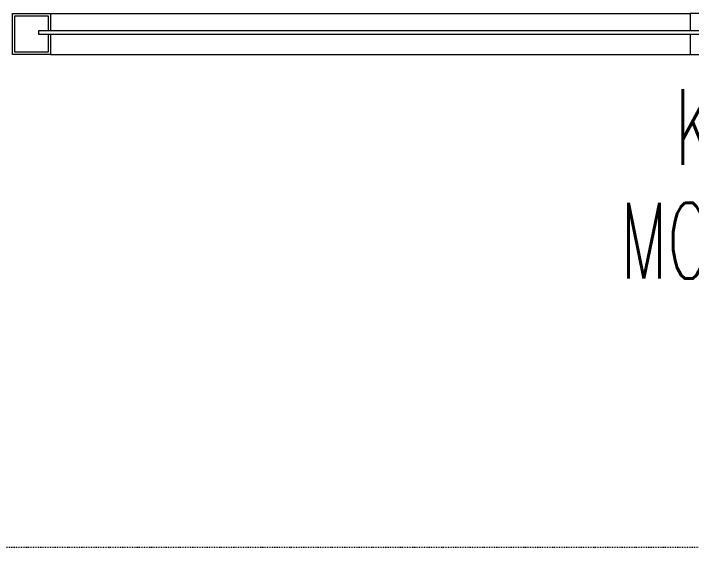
# Model space of a CAD drawing. Extents: x -1439 to 34962, y -872 to 8330.
# Drawn here: x 1340.5 to 1429.9, y 1255 to 1325.4 of the extents above; entities that cross this region are included whole.
import ezdxf

# ---------------------------------------------------------------- set-up
doc = ezdxf.new("R2010")
doc.units = 0
doc.linetypes.add('DOT2', pattern=[0.125, 0, -0.125])
doc.layers.get('0').update_dxf_attribs({"color": 9, "lineweight": 9})
for name, color, linetype, lineweight in [('06D', 9, 'Continuous', 9), ('10', 9, 'Continuous', 9), ('15', 9, 'Continuous', 9), ('20', 9, 'DOT2', 9), ('E-YAZI', 7, 'Continuous', 30)]:
    doc.layers.add(name, color=color, linetype=linetype, lineweight=lineweight)
doc.styles.add('E-YAZI', font='txttw.shx')

# ---------------------------------------------------------------- blocks, each defined once
blk = doc.blocks.new('p-seksiyonel-5851')
at = {"layer": '06D'}
for points in [[(-13.451, 2.705), (-97.662, 2.705)], [(-13.351, -2.705), (-97.662, -2.705)]]:
    blk.add_lwpolyline(points, dxfattribs=at)
at = {"layer": '10'}
for points in [[(-97.662, -0.045), (-97.662, -2.705), (-102.862, -2.705), (-102.862, 2.705), (-97.662, 2.705), (-97.662, 0.455)], [(-13.351, -0.045), (-13.351, -2.705), (-8.351, -2.705), (-8.351, 2.705), (-13.351, 2.705), (-13.351, 0.455)], [(-13.051, -0.045), (-13.051, -2.405), (-8.651, -2.405), (-8.651, 2.405), (-13.051, 2.405), (-13.051, 0.455)]]:
    blk.add_lwpolyline(points, dxfattribs=at)
at = {"layer": '15'}
blk.add_lwpolyline([(-106.051, -0.045), (-11.851, -0.045), (-11.851, 0.455), (-106.051, 0.455), (-106.051, -0.045)], dxfattribs=at)
at = {"layer": '20'}
blk.add_lwpolyline([(-116.703, -1.22), (-116.703, -67.688), (299.988, -67.688), (299.988, -1.22)], dxfattribs=at)

msp = doc.modelspace()

# ---------------------------------------------------------------- block references
at = {"xscale": -1}
msp.add_blockref('p-seksiyonel-5851', (1332.045, 1322.688), dxfattribs=at)

# ---------------------------------------------------------------- texts
at = {"layer": 'E-YAZI', "color": 3, "style": 'E-YAZI', "width": 0.6}
for s, p in [('KAPI', (1427.693, 1305.443, 0)), ('MOTORU', (1420.515, 1290.443, 0))]:
    msp.add_text(s, height=10, dxfattribs=at).set_placement(p)

doc.saveas('drawing.dxf')
